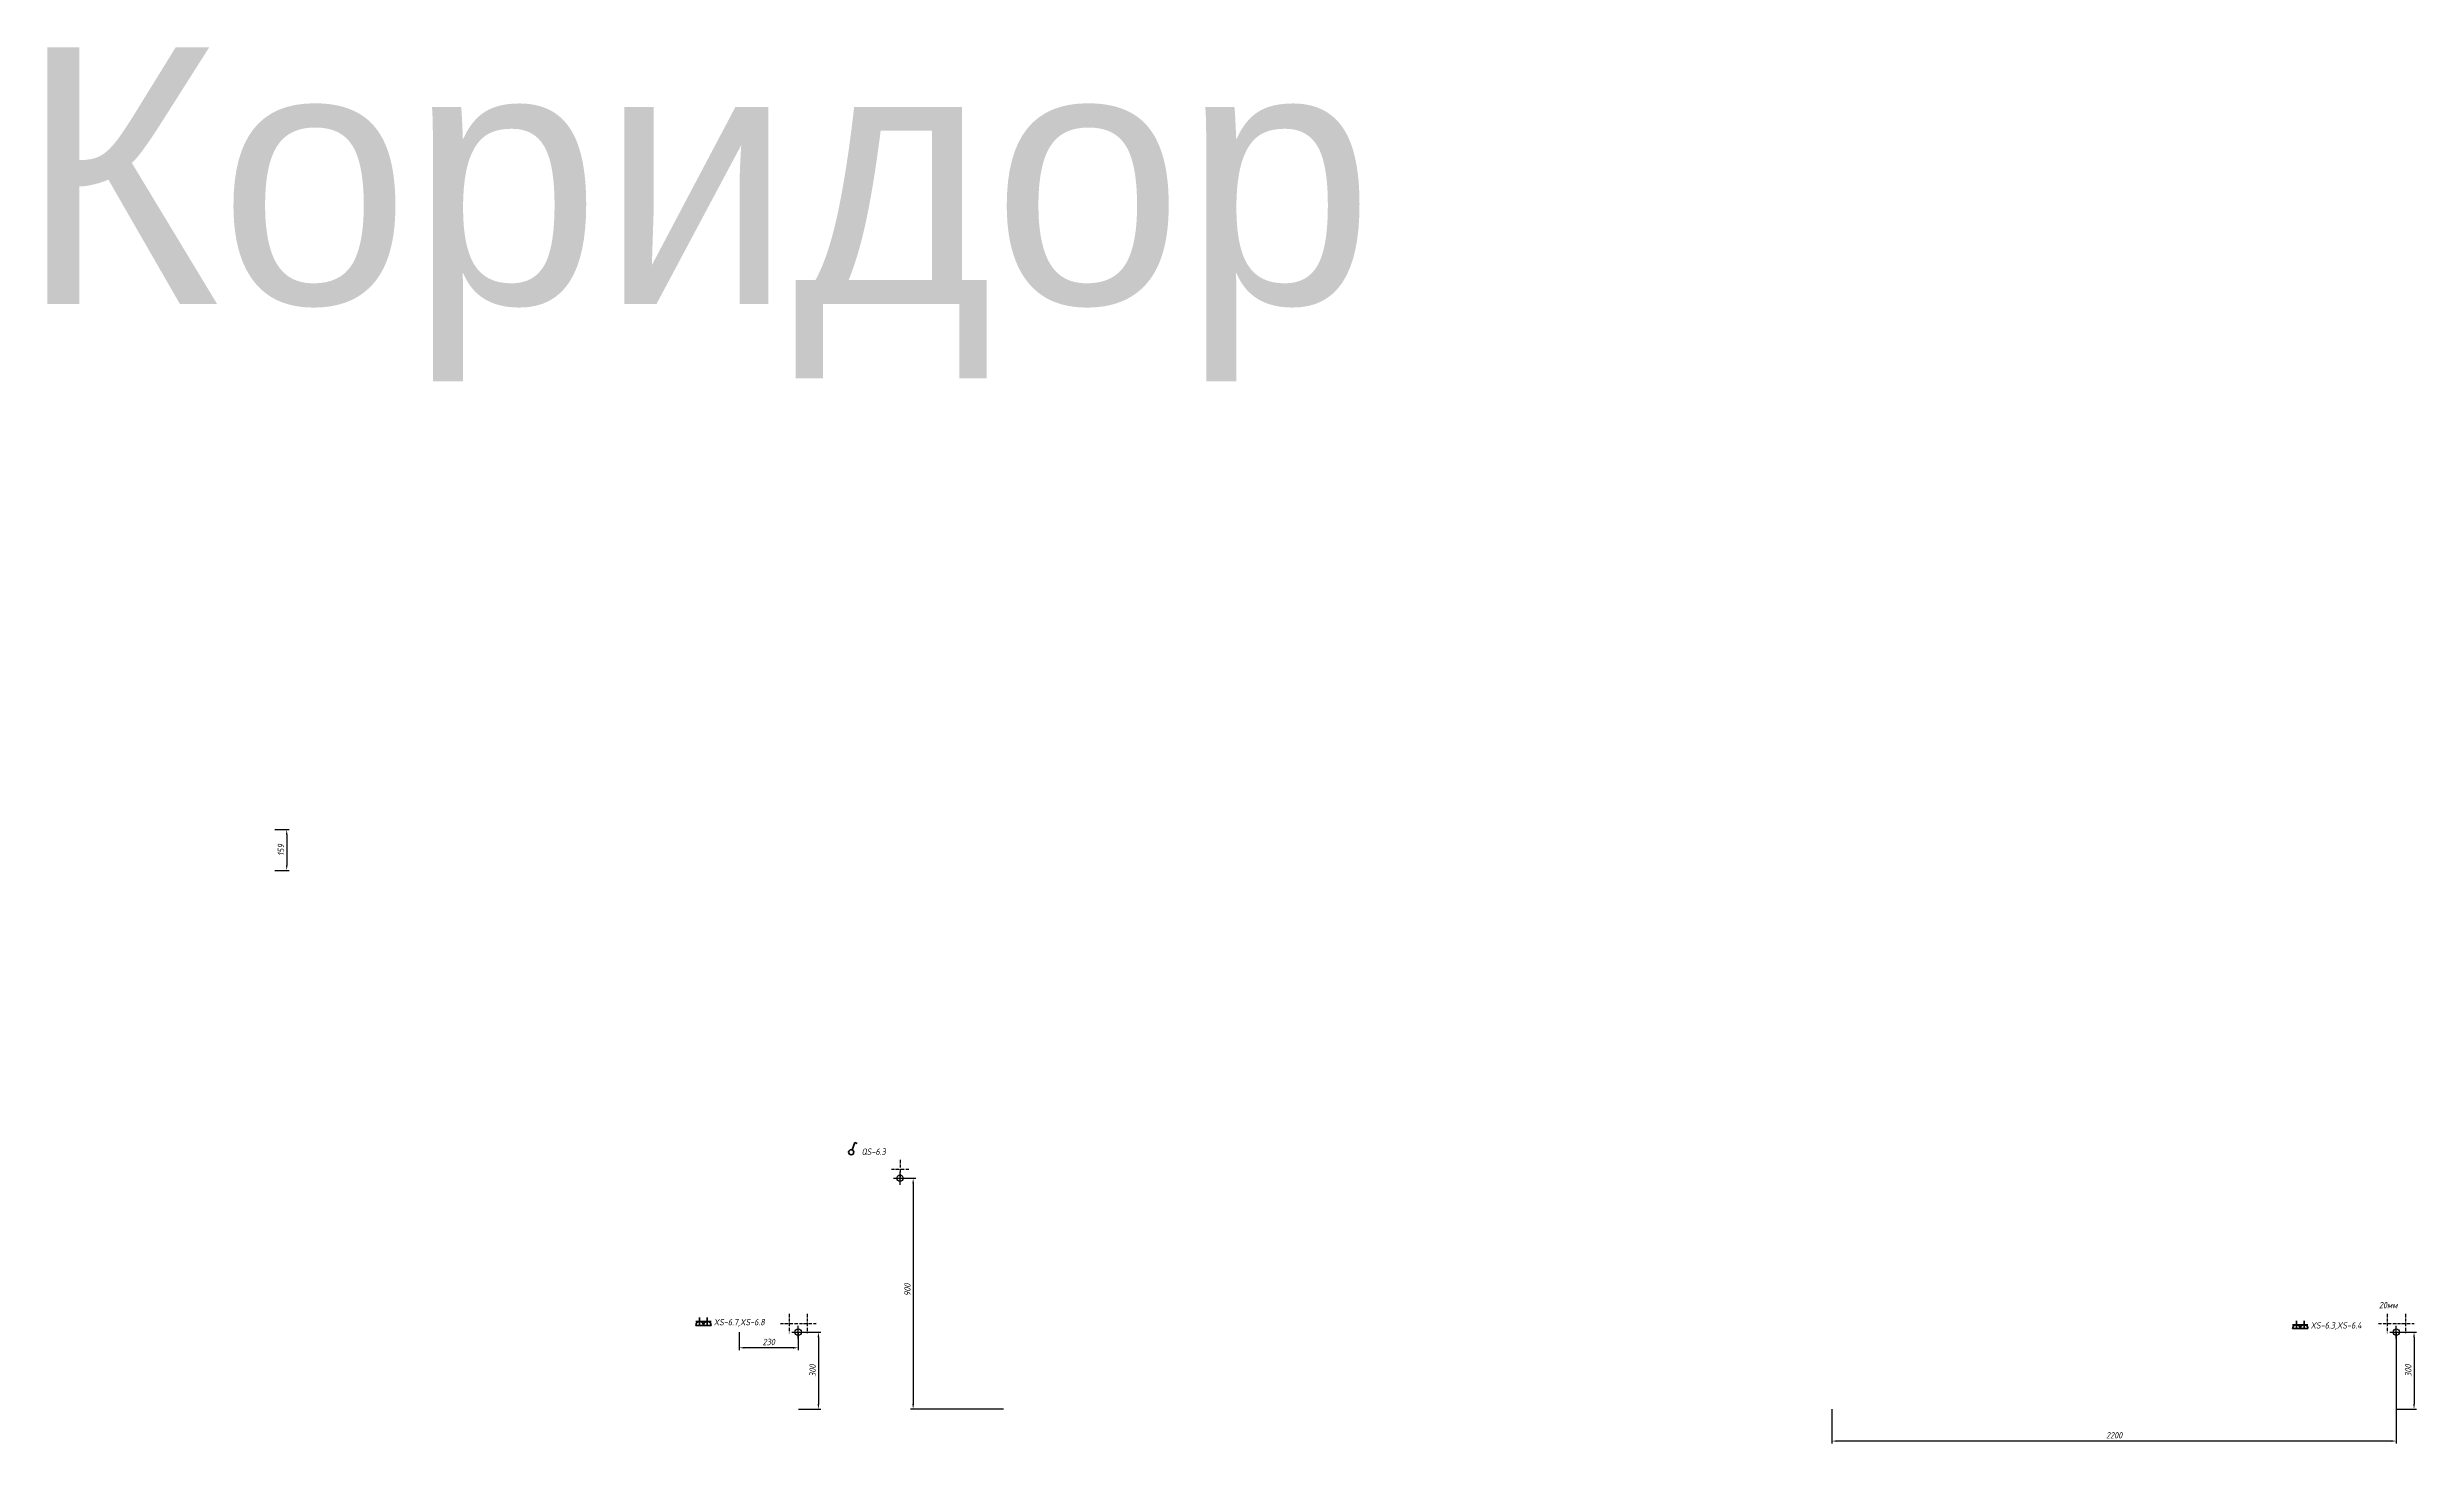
# Model space of a CAD drawing. Header units: millimetres. Extents: x -14867 to 18281, y -44534 to -39091.
# Drawn here: x -544 to 8692, y -44534 to -39091 of the extents above; entities that cross this region are included whole.
import ezdxf
from ezdxf.enums import TextEntityAlignment as Align

# ---------------------------------------------------------------- set-up
doc = ezdxf.new("R2010")
doc.units = ezdxf.units.MM
doc.header["$PDMODE"] = 34
doc.header["$PDSIZE"] = 25
doc.linetypes.add('ACAD_ISO10W100', pattern=[18.5, 12, -3, 0.5, -3])
doc.layers.add('02 ЭОМ и СС', color=7, linetype='Continuous')
doc.layers.add('11 Привязка размеры', color=7, linetype='Continuous')
doc.layers.add('100 noprint', color=1, linetype='Continuous', plot=False)
doc.styles.get("Standard").update_dxf_attribs({"font": 'Ubuntu-R.ttf'})
doc.styles.add('ГОСТ-ISOCPEUR', font='isocpeui.ttf', dxfattribs={"width": 0.8})
doc.dimstyles.new('ISO-25', dxfattribs={"dimtxt": 2.5, "dimasz": 2.5, "dimexe": 1.25, "dimexo": 0.625, "dimtad": 1, "dimtxsty": 'Standard', "dimcen": 2.5, "dimadec": 0, "dimazin": 0, "dimtfac": 1, "dimtmove": 0, "dimatfit": 3, "dimfxl": 1, "dimarcsym": 0})

# ---------------------------------------------------------------- blocks, each defined once
blk = doc.blocks.new('кнопка 1')
at = {"color": 0, "lineweight": -2}
for p, q in [((0.35, 0.94), (1.39, 3.78)), ((1.39, 3.78), (2.34, 3.45))]:
    blk.add_line(p, q, dxfattribs=at)
blk.add_circle((0, 0), 1, dxfattribs=at)
blk = doc.blocks.new('розетка скрытая трехполюсная')
at = {"color": 0, "lineweight": -2}
for p, q in [((-1.5, 1.5), (1.5, 1.5)), ((-1.5, 0), (1.5, 0)), ((0, 0), (0, 3))]:
    blk.add_line(p, q, dxfattribs=at)
blk.add_arc((0, 0), 1.5, 0, 180, dxfattribs=at)
blk = doc.blocks.new('*D885')
at = {"layer": '11 Привязка размеры', "color": 0, "lineweight": -2}
for p, q in [((2152.8, -44099.7), (2152.8, -44170.5)), ((2382.8, -44099.7), (2382.8, -44170.5)), ((2362.8, -44160.5), (2172.8, -44160.5))]:
    blk.add_line(p, q, dxfattribs=at)
at = {"layer": '11 Привязка размеры', "color": 0}
for points in [[(2172.8, -44157.2), (2172.8, -44163.9), (2152.8, -44160.5)], [(2362.8, -44163.9), (2362.8, -44157.2), (2382.8, -44160.5)]]:
    blk.add_solid(points, dxfattribs=at)
at = {"layer": 'Defpoints', "color": 0}
for p in [(2152.8, -44099.7), (2382.8, -44099.7), (2152.8, -44160.5)]:
    blk.add_point(p, dxfattribs=at)
at = {"layer": '11 Привязка размеры', "color": 0, "insert": (2267.8, -44138), "char_height": 25, "attachment_point": 5, "style": 'ГОСТ-ISOCPEUR'}
blk.add_mtext('230', dxfattribs=at)
blk = doc.blocks.new('*D887')
at = {"layer": '11 Привязка размеры', "color": 0, "lineweight": -2}
for p, q in [((2779.8, -43499.7), (2840.9, -43499.7)), ((2830.9, -43519.7), (2830.9, -44379.7)), ((3182.8, -44399.7), (2820.9, -44399.7))]:
    blk.add_line(p, q, dxfattribs=at)
at = {"layer": '11 Привязка размеры', "color": 0}
for points in [[(2834.3, -43519.7), (2827.6, -43519.7), (2830.9, -43499.7)], [(2827.6, -44379.7), (2834.3, -44379.7), (2830.9, -44399.7)]]:
    blk.add_solid(points, dxfattribs=at)
at = {"layer": 'Defpoints', "color": 0}
for p in [(2779.8, -43499.7), (2830.9, -44399.7), (3182.8, -44399.7)]:
    blk.add_point(p, dxfattribs=at)
at = {"layer": '11 Привязка размеры', "color": 0, "insert": (2808.4, -43934.5), "char_height": 25, "attachment_point": 5, "rotation": 90, "style": 'ГОСТ-ISOCPEUR'}
blk.add_mtext('900', dxfattribs=at)
blk = doc.blocks.new('*D888')
at = {"layer": '11 Привязка размеры', "color": 0, "lineweight": -2}
for p, q in [((2382.8, -44099.7), (2471.6, -44099.7)), ((2461.6, -44119.7), (2461.6, -44379.7)), ((2383.4, -44399.7), (2471.6, -44399.7))]:
    blk.add_line(p, q, dxfattribs=at)
at = {"layer": '11 Привязка размеры', "color": 0}
for points in [[(2465, -44119.7), (2458.3, -44119.7), (2461.6, -44099.7)], [(2458.3, -44379.7), (2465, -44379.7), (2461.6, -44399.7)]]:
    blk.add_solid(points, dxfattribs=at)
at = {"layer": 'Defpoints', "color": 0}
for p in [(2382.8, -44099.7), (2383.4, -44399.7), (2461.6, -44399.7)]:
    blk.add_point(p, dxfattribs=at)
at = {"layer": '11 Привязка размеры', "color": 0, "insert": (2439.1, -44249.7), "char_height": 25, "attachment_point": 5, "rotation": 90, "style": 'ГОСТ-ISOCPEUR'}
blk.add_mtext('300', dxfattribs=at)
blk = doc.blocks.new('*D890')
at = {"layer": '11 Привязка размеры', "color": 0, "lineweight": -2}
for p, q in [((8612.8, -44099.7), (8691.9, -44099.7)), ((8681.9, -44119.7), (8681.9, -44379.7)), ((8612.8, -44399.7), (8691.9, -44399.7))]:
    blk.add_line(p, q, dxfattribs=at)
at = {"layer": '11 Привязка размеры', "color": 0}
for points in [[(8685.3, -44119.7), (8678.6, -44119.7), (8681.9, -44099.7)], [(8678.6, -44379.7), (8685.3, -44379.7), (8681.9, -44399.7)]]:
    blk.add_solid(points, dxfattribs=at)
at = {"layer": 'Defpoints', "color": 0}
for p in [(8612.8, -44099.7), (8612.8, -44399.7), (8681.9, -44399.7)]:
    blk.add_point(p, dxfattribs=at)
at = {"layer": '11 Привязка размеры', "color": 0, "insert": (8659.4, -44249.7), "char_height": 25, "attachment_point": 5, "rotation": 90, "style": 'ГОСТ-ISOCPEUR'}
blk.add_mtext('300', dxfattribs=at)
blk = doc.blocks.new('*D892')
at = {"layer": '11 Привязка размеры', "color": 0, "lineweight": -2}
for p, q in [((8612.8, -44099.7), (8612.8, -44534.1)), ((6412.8, -44399.7), (6412.8, -44534.1)), ((8592.8, -44524.1), (6432.8, -44524.1))]:
    blk.add_line(p, q, dxfattribs=at)
at = {"layer": '11 Привязка размеры', "color": 0}
for points in [[(6432.8, -44520.8), (6432.8, -44527.5), (6412.8, -44524.1)], [(8592.8, -44527.5), (8592.8, -44520.8), (8612.8, -44524.1)]]:
    blk.add_solid(points, dxfattribs=at)
at = {"layer": 'Defpoints', "color": 0}
for p in [(8612.8, -44099.7), (6412.8, -44399.7), (6412.8, -44524.1)]:
    blk.add_point(p, dxfattribs=at)
at = {"layer": '11 Привязка размеры', "color": 0, "insert": (7512.8, -44501.6), "char_height": 25, "attachment_point": 5, "style": 'ГОСТ-ISOCPEUR'}
blk.add_mtext('2200', dxfattribs=at)
blk = doc.blocks.new('*D898')
at = {"layer": '11 Привязка размеры', "color": 0, "lineweight": -2}
for p, q in [((342.8, -42140.7), (398.9, -42140.7)), ((388.9, -42160.7), (388.9, -42279.7)), ((342.8, -42299.7), (398.9, -42299.7))]:
    blk.add_line(p, q, dxfattribs=at)
at = {"layer": '11 Привязка размеры', "color": 0}
for points in [[(392.2, -42160.7), (385.6, -42160.7), (388.9, -42140.7)], [(385.6, -42279.7), (392.2, -42279.7), (388.9, -42299.7)]]:
    blk.add_solid(points, dxfattribs=at)
at = {"layer": 'Defpoints', "color": 0}
for p in [(342.8, -42140.7), (342.8, -42299.7), (388.9, -42299.7)]:
    blk.add_point(p, dxfattribs=at)
at = {"layer": '11 Привязка размеры', "color": 0, "insert": (366.4, -42220.2), "char_height": 25, "attachment_point": 5, "rotation": 90, "style": 'ГОСТ-ISOCPEUR'}
blk.add_mtext('159', dxfattribs=at)

msp = doc.modelspace()

# ---------------------------------------------------------------- linework, layer by layer
at = {"layer": '11 Привязка размеры', "linetype": 'ACAD_ISO10W100'}
for p, q in [((2813.8, -43465.7), (2745.8, -43465.7)), ((2779.8, -43427.8), (2779.8, -43503.6)), ((2347.3, -44027.8), (2347.3, -44103.6)), ((2347.3, -44027.8), (2347.3, -44103.6)), ((2418.3, -44027.8), (2418.3, -44103.6)), ((2418.3, -44027.8), (2418.3, -44103.6)), ((8577.3, -44027.8), (8577.3, -44103.6)), ((8577.3, -44027.8), (8577.3, -44103.6)), ((8648.3, -44027.8), (8648.3, -44103.6)), ((8648.3, -44027.8), (8648.3, -44103.6)), ((2313.3, -44065.7), (2452.3, -44065.7)), ((2313.3, -44065.7), (2452.3, -44065.7)), ((8543.3, -44065.7), (8682.3, -44065.7)), ((8543.3, -44065.7), (8682.3, -44065.7))]:
    msp.add_line(p, q, dxfattribs=at)
at = {"layer": '11 Привязка размеры', "lineweight": -2}
for p in [(2779.8, -43499.7), (2382.8, -44099.7), (2382.8, -44099.7), (8612.8, -44099.7), (8612.8, -44099.7)]:
    msp.add_point(p, dxfattribs=at)

# ---------------------------------------------------------------- block references
at = {"layer": '02 ЭОМ и СС', "color": 3, "lineweight": 40, "xscale": 10, "yscale": 10, "zscale": 10}
msp.add_blockref('кнопка 1', (2589.5, -43398.5), dxfattribs=at)
at = {"layer": '02 ЭОМ и СС', "color": 1, "lineweight": 40, "xscale": 10, "yscale": 10, "zscale": 10}
for p in [(1998.4, -44073.1), (2028.4, -44073.1), (8223.5, -44085.6), (8253.5, -44085.6)]:
    msp.add_blockref('розетка скрытая трехполюсная', p, dxfattribs=at)

# ---------------------------------------------------------------- texts
at = {"layer": '02 ЭОМ и СС', "linetype": 'Continuous', "style": 'ГОСТ-ISOCPEUR', "width": 0.8}
for s, p in [('QS-6.3', (2629.5, -43408.5)), ('XS-6.7,XS-6.8', (2053.4, -44073.1)), ('XS-6.3,XS-6.4', (8278.5, -44085.6))]:
    msp.add_text(s, height=25, dxfattribs=at).set_placement(p)
at = {"layer": '100 noprint', "insert": (-653.9, -39091.3), "char_height": 1000, "width": 2318.604, "attachment_point": 1}
msp.add_mtext('{Коридор}', dxfattribs=at)
at = {"layer": '11 Привязка размеры', "style": 'ГОСТ-ISOCPEUR', "width": 0.8}
msp.add_text('20мм', height=25, dxfattribs=at).set_placement((8617.5, -44006.8), align=Align.RIGHT)

# ---------------------------------------------------------------- dimensions: what is measured, and where the dimension line sits
at = {"layer": '11 Привязка размеры'}
for base, p1, p2, picture, middle in [((388.9, -42299.7), (342.8, -42140.7), (342.8, -42299.7), '*D898', (366.4, -42220.2)), ((2461.6, -44399.7), (2382.8, -44099.7), (2383.4, -44399.7), '*D888', (2439.1, -44249.7)), ((8681.9, -44399.7), (8612.8, -44099.7), (8612.8, -44399.7), '*D890', (8659.4, -44249.7))]:
    dim = msp.add_linear_dim(base=base, p1=p1, p2=p2, angle=90, dimstyle='ISO-25', override={"dimtxt": 25, "dimasz": 20, "dimexe": 10, "dimexo": 0, "dimgap": 10, "dimdec": 0, "dimtxsty": 'ГОСТ-ISOCPEUR'}, dxfattribs=at)
    dim.commit()
    dim.dimension.update_dxf_attribs({"geometry": picture, "text_midpoint": middle})
dim = msp.add_linear_dim(base=(2830.9, -44399.7), p1=(2779.8, -43499.7), p2=(3182.8, -44399.7), angle=90, dimstyle='ISO-25', override={"dimtxt": 25, "dimasz": 20, "dimexe": 10, "dimexo": 0, "dimgap": 10, "dimdec": 0, "dimtxsty": 'ГОСТ-ISOCPEUR'}, dxfattribs=at)
dim.commit()
dim.dimension.update_dxf_attribs({"geometry": '*D887', "text_midpoint": (2830.9, -43934.5), "dimtype": 160})
for base, p1, p2, picture, middle in [((2152.8, -44160.5), (2382.8, -44099.7), (2152.8, -44099.7), '*D885', (2267.8, -44138)), ((6412.8, -44524.1), (8612.8, -44099.7), (6412.8, -44399.7), '*D892', (7512.8, -44501.6))]:
    dim = msp.add_linear_dim(base=base, p1=p1, p2=p2, dimstyle='ISO-25', override={"dimtxt": 25, "dimasz": 20, "dimexe": 10, "dimexo": 0, "dimgap": 10, "dimdec": 0, "dimtxsty": 'ГОСТ-ISOCPEUR'}, dxfattribs=at)
    dim.commit()
    dim.dimension.update_dxf_attribs({"geometry": picture, "text_midpoint": middle})

doc.saveas('drawing.dxf')
